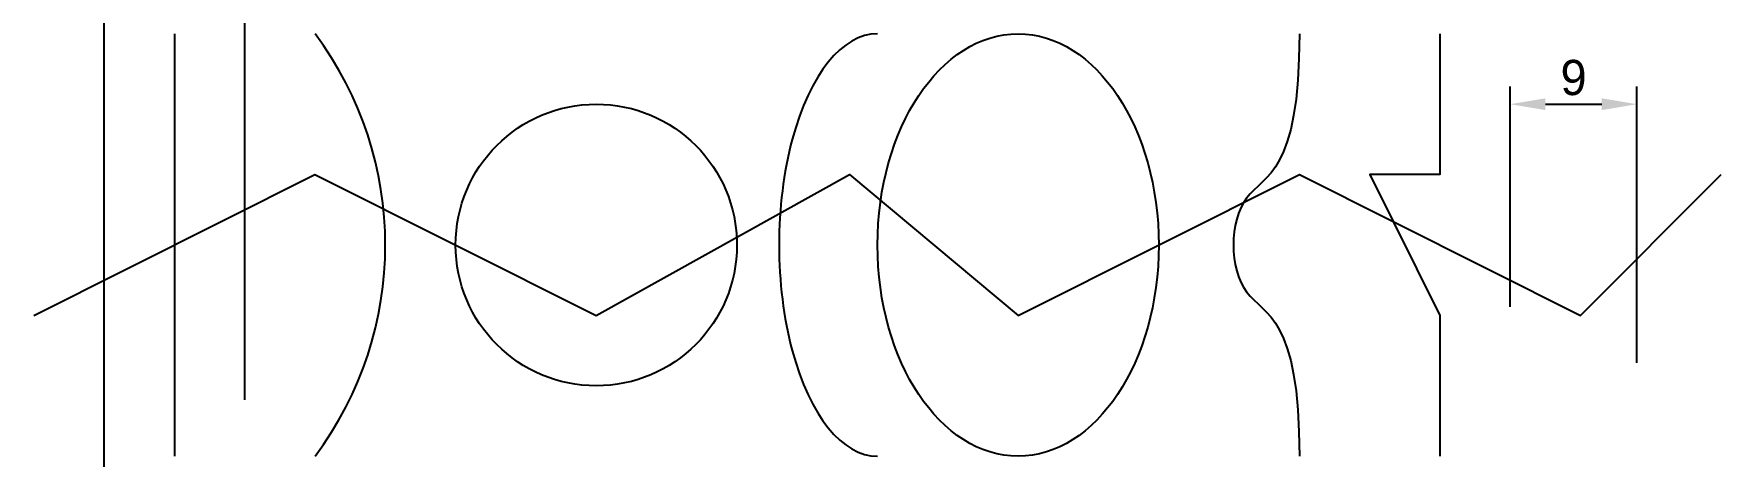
# Model space of a CAD drawing. Header units: millimetres. Extents: x 0 to 120, y 10 to 40.
import ezdxf

# ---------------------------------------------------------------- set-up
doc = ezdxf.new("R2010")
doc.units = ezdxf.units.MM
doc.layers.get('0').update_dxf_attribs({"lineweight": 25, "true_color": 0xffffff})
doc.layers.get('Defpoints').update_dxf_attribs({"true_color": 0xffffff})
doc.styles.add('QCADDimTextStyle', font='txt')
doc.dimstyles.new('QCADDimStyle', dxfattribs={"dimtxt": 2.5, "dimasz": 2.5, "dimexe": 1.25, "dimexo": 0.625, "dimtad": 1, "dimtoh": 1, "dimdec": 4, "dimzin": 0, "dimdsep": 46, "dimtxsty": 'QCADDimTextStyle', "dimcen": 0.09, "dimadec": 0, "dimazin": 0, "dimtfac": 1, "dimtdec": 4, "dimtofl": 0, "dimtmove": 0, "dimatfit": 3, "dimfxl": 1, "dimtolj": 1, "dimtzin": 0, "dimarcsym": 0})

# ---------------------------------------------------------------- blocks, each defined once
blk = doc.blocks.new('*D3')
at = {"color": 0, "lineweight": -2}
for p, q in [((105, 20.62), (105, 36.25)), ((114, 16.62), (114, 36.25)), ((107.5, 35), (111.5, 35))]:
    blk.add_line(p, q, dxfattribs=at)
at = {"color": 0}
for points in [[(107.5, 35.42), (107.5, 34.58), (105, 35)], [(111.5, 34.58), (111.5, 35.42), (114, 35)]]:
    blk.add_solid(points, dxfattribs=at)
at = {"layer": 'Defpoints', "color": 0}
for p in [(114, 35), (105, 20), (114, 16)]:
    blk.add_point(p, dxfattribs=at)
at = {"color": 0, "insert": (109.5, 36.88), "char_height": 2.5, "attachment_point": 5, "style": 'QCADDimTextStyle'}
blk.add_mtext('\\A1;9', dxfattribs=at)

msp = doc.modelspace()

# ---------------------------------------------------------------- linework, layer by layer
msp.add_line((10, 40), (10, 10))
msp.add_xline((5, 30), (0, 1))
msp.add_ray((15, 14), (0, 1))
for points in [[(100, 40), (100, 30), (95, 30), (100, 20), (100, 10)], [(0, 20), (20, 30), (40, 20), (58, 30), (70, 20), (90, 30), (110, 20), (120, 30)]]:
    msp.add_lwpolyline(points)
msp.add_circle((40, 25), 10)
msp.add_arc((0, 25), 25, 323.1301024, 36.8698976)
msp.add_ellipse((60, 25), major_axis=(0, 15), ratio=0.466666667, start_param=0, end_param=3.141592654)
msp.add_ellipse((70, 25), major_axis=(0, 15), ratio=0.666666667)
msp.add_open_spline([(90, 40), (90, 30), (85, 30), (85, 20), (90, 20), (90, 10)], degree=3)
for p in [(60.22267, 28.14778), (86.0412, 28.0206), (15, 27.5), (24.86796, 27.56602), (53.0804, 27.26689), (96.66667, 26.66667), (49.98502, 25.54723), (10, 25), (30, 25), (80, 25), (114, 24), (5, 22.5), (105, 22.5)]:
    msp.add_point(p)

# ---------------------------------------------------------------- dimensions: what is measured, and where the dimension line sits
dim = msp.add_linear_dim(base=(114, 35), p1=(105, 20), p2=(114, 16), dimstyle='QCADDimStyle', override={"dimtxt": 2.5, "dimasz": 2.5, "dimexe": 1.25, "dimexo": 0.625, "dimgap": 0.625, "dimzin": 8, "dimclrd": 0, "dimclre": 0, "dimclrt": 0, "dimazin": 2, "dimtmove": 2})
dim.commit()
dim.dimension.update_dxf_attribs({"geometry": '*D3', "text_midpoint": (109.5, 36.875)})

doc.saveas('drawing.dxf')
